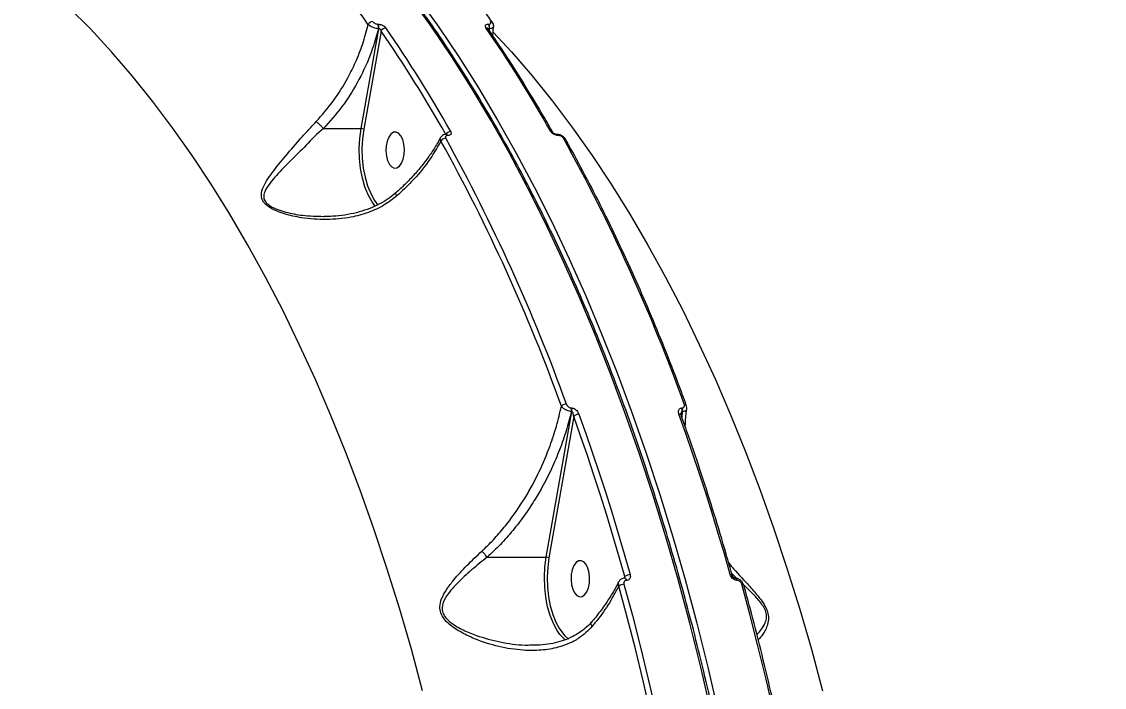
# Model space of a CAD drawing. Header units: millimetres. Extents: x -7735 to 7893, y -6545 to 6034.
# Drawn here: x 4159.8 to 4428.7, y 439.2 to 604.4 of the extents above; entities that cross this region are included whole.
import ezdxf

# ---------------------------------------------------------------- set-up
doc = ezdxf.new("R2010")
doc.units = ezdxf.units.MM
doc.layers.add('DIKOM_ОБЪЕКТ', color=7, linetype='Continuous')
doc.layers.add('DIKOM_РАЗМЕР_ОБЪЕКТА', color=7, linetype='Continuous')
doc.styles.add('style1', font='arial.ttf', dxfattribs={"width": 0.8})
doc.dimstyles.new('1-50', dxfattribs={"dimtxt": 300, "dimasz": 200, "dimexe": 100, "dimexo": 0, "dimgap": 100, "dimtad": 1, "dimtxsty": 'style1', "dimcen": 200, "dimclrd": 7, "dimclre": 7, "dimclrt": 7, "dimadec": 1, "dimazin": 2, "dimtfac": 1, "dimtmove": 0, "dimatfit": 2, "dimfxl": 0, "dimlwd": 25, "dimlwe": 18, "dimarcsym": 0})

# ---------------------------------------------------------------- blocks, each defined once
blk = doc.blocks.new('*D0')
at = {"layer": 'Defpoints', "color": 0, "transparency": 16777216}
for p in [(5893.22, 882.1), (-4595.74, 266.13), (5893.22, -5840.17)]:
    blk.add_point(p, dxfattribs=at)
at = {"layer": 'DIKOM_РАЗМЕР_ОБЪЕКТА', "color": 7, "lineweight": 18, "transparency": 16777216}
for p, q in [((5893.22, 882.1), (5893.22, -5940.17)), ((-4595.74, 266.13), (-4595.74, -5940.17))]:
    blk.add_line(p, q, dxfattribs=at)
at = {"layer": 'DIKOM_РАЗМЕР_ОБЪЕКТА', "color": 7, "lineweight": 25, "transparency": 16777216}
blk.add_line((-4395.74, -5840.17), (5693.22, -5840.17), dxfattribs=at)
at = {"layer": 'DIKOM_РАЗМЕР_ОБЪЕКТА', "color": 7, "transparency": 16777216}
for points in [[(-4395.74, -5806.84), (-4395.74, -5873.51), (-4595.74, -5840.17)], [(5693.22, -5806.84), (5693.22, -5873.51), (5893.22, -5840.17)]]:
    blk.add_solid(points, dxfattribs=at)
at = {"layer": 'DIKOM_РАЗМЕР_ОБЪЕКТА', "color": 7, "transparency": 16777216, "insert": (648.74, -5587), "char_height": 300, "attachment_point": 5, "style": 'style1'}
blk.add_mtext('10450', dxfattribs=at)

msp = doc.modelspace()

# ---------------------------------------------------------------- linework, layer by layer
at = {"layer": 'DIKOM_ОБЪЕКТ', "color": 7, "linetype": 'Continuous', "lineweight": 15}
for p, q in [((4244.111, 577.896), (4248.518, 602.697)), ((4248.27, 603.827), (4248.338, 603.827)), ((4248.518, 602.697), (4248.45, 602.697)), ((4275.767, 603.827), (4275.835, 603.827)), ((4275.948, 602.697), (4275.879, 602.31)), ((4276.016, 602.697), (4275.948, 602.697)), ((4275.996, 602.136), (4276.016, 602.697)), ((4276.863, 600.846), (4277.035, 603.213)), ((4249.111, 602.085), (4244.783, 577.733)), ((4234.778, 577.896), (4244.111, 577.896)), ((4265.309, 576.416), (4265.262, 576.416)), ((4265.656, 576.154), (4265.609, 576.154)), ((4292.786, 576.416), (4292.738, 576.416)), ((4293.133, 576.154), (4293.086, 576.154)), ((4234.755, 556.102), (4234.966, 556.091)), ((4296.287, 508.532), (4296.376, 508.532)), ((4323.805, 508.532), (4323.894, 508.532)), ((4290.101, 471.478), (4296.442, 507.632)), ((4296.934, 506.437), (4290.773, 471.316)), ((4296.442, 507.632), (4296.354, 507.632)), ((4323.593, 506.767), (4323.589, 506.776)), ((4323.872, 507.632), (4323.678, 506.526)), ((4323.862, 506.007), (4323.961, 507.632)), ((4323.961, 507.632), (4323.872, 507.632)), ((4275.392, 471.478), (4290.101, 471.478)), ((4309.447, 466.249), (4309.631, 466.668)), ((4309.597, 466.255), (4309.569, 466.255)), ((4310.051, 465.731), (4310.023, 465.731)), ((4337.477, 466.2), (4336.158, 467.468)), ((4337.055, 466.255), (4337.027, 466.255)), ((4337.508, 465.731), (4337.48, 465.731))]:
    msp.add_line(p, q, dxfattribs=at)
at = {"layer": 'DIKOM_ОБЪЕКТ', "color": 7, "linetype": 'Continuous', "lineweight": 15, "flags": 128}
for points in [[(4259.387, 438.326), (4256.601, 448.645), (4253.653, 458.795), (4250.548, 468.765), (4247.287, 478.547), (4243.875, 488.131), (4240.313, 497.508), (4236.606, 506.67), (4232.756, 515.609), (4228.768, 524.315), (4224.645, 532.781), (4220.391, 540.999), (4216.01, 548.962), (4211.506, 556.661), (4206.883, 564.09), (4202.145, 571.241), (4197.298, 578.109), (4192.344, 584.687), (4187.29, 590.968), (4182.139, 596.947), (4176.897, 602.618), (4171.568, 607.976)], [(4331.082, 433.041), (4328.504, 444.155), (4325.761, 455.118), (4322.855, 465.923), (4319.788, 476.559), (4316.565, 487.018), (4313.186, 497.291), (4309.655, 507.369), (4305.975, 517.244), (4302.148, 526.908), (4298.18, 536.352), (4294.071, 545.568), (4289.827, 554.549), (4285.45, 563.287), (4280.944, 571.775), (4276.314, 580.005), (4271.562, 587.971), (4266.693, 595.666), (4261.712, 603.084), (4256.621, 610.217)], [(4258.336, 610.217), (4263.426, 603.084), (4268.407, 595.666), (4273.276, 587.971), (4278.028, 580.005), (4282.659, 571.775), (4287.164, 563.287), (4291.541, 554.549), (4295.785, 545.568), (4299.894, 536.352), (4303.863, 526.908), (4307.689, 517.244), (4311.369, 507.369), (4314.9, 497.291), (4318.279, 487.018), (4321.503, 476.559), (4324.569, 465.923), (4327.475, 455.118), (4330.218, 444.155), (4332.797, 433.041)], [(4276.957, 601.87), (4281.485, 596.947), (4286.635, 590.968), (4291.69, 584.687), (4296.643, 578.109), (4301.491, 571.241), (4306.229, 564.09), (4310.852, 556.661), (4315.356, 548.962), (4319.737, 540.999), (4323.991, 532.781), (4328.114, 524.315), (4332.102, 515.609), (4335.951, 506.67), (4339.659, 497.508), (4343.22, 488.131), (4346.633, 478.547), (4349.894, 468.765), (4352.999, 458.795), (4355.947, 448.645), (4358.733, 438.326)], [(4247.492, 558.742), (4246.828, 559.679), (4245.88, 561.404), (4245.078, 563.39), (4244.442, 565.591), (4243.987, 567.953), (4243.721, 570.424), (4243.653, 572.943), (4243.784, 575.453), (4244.111, 577.896)], [(4244.783, 577.733), (4244.466, 575.365), (4244.339, 572.931), (4244.405, 570.488), (4244.662, 568.093), (4245.104, 565.802), (4245.721, 563.668), (4246.498, 561.742), (4247.417, 560.069), (4248.299, 558.869)], [(4254.585, 570.293), (4254.83, 571.482), (4254.893, 572.757), (4254.768, 574.015), (4254.466, 575.153), (4254.01, 576.08), (4253.439, 576.721), (4252.798, 577.023), (4252.139, 576.962), (4251.516, 576.543), (4250.978, 575.8), (4250.571, 574.793), (4250.325, 573.604), (4250.263, 572.329), (4250.388, 571.071), (4250.69, 569.933), (4251.145, 569.006), (4251.716, 568.365), (4252.357, 568.063), (4253.016, 568.124), (4253.64, 568.543), (4254.177, 569.286), (4254.585, 570.293)], [(4309.631, 466.668), (4308.17, 471.787), (4306.673, 476.865), (4305.139, 481.902), (4303.568, 486.897), (4301.963, 491.849), (4300.322, 496.757), (4298.645, 501.62), (4296.934, 506.437)], [(4298.212, 507.011), (4299.928, 502.182), (4301.609, 497.307), (4303.254, 492.388), (4304.863, 487.424), (4306.437, 482.417), (4307.975, 477.368), (4309.476, 472.278), (4310.941, 467.147)], [(4335.799, 467.147), (4334.334, 472.278), (4332.833, 477.368), (4331.295, 482.417), (4329.721, 487.424), (4328.112, 492.388), (4326.467, 497.307), (4324.786, 502.182), (4323.07, 507.011)], [(4293.482, 452.324), (4292.818, 453.261), (4291.87, 454.987), (4291.069, 456.973), (4290.432, 459.173), (4289.977, 461.536), (4289.712, 464.006), (4289.644, 466.525), (4289.774, 469.036), (4290.101, 471.478)], [(4290.773, 471.316), (4290.457, 468.948), (4290.33, 466.514), (4290.396, 464.07), (4290.653, 461.675), (4291.095, 459.384), (4291.711, 457.251), (4292.488, 455.325), (4293.407, 453.651), (4294.447, 452.27), (4294.723, 451.974)], [(4300.575, 463.875), (4300.82, 465.064), (4300.883, 466.339), (4300.758, 467.597), (4300.456, 468.736), (4300.001, 469.663), (4299.429, 470.303), (4298.789, 470.605), (4298.13, 470.544), (4297.506, 470.125), (4296.969, 469.382), (4296.561, 468.375), (4296.316, 467.186), (4296.253, 465.911), (4296.378, 464.654), (4296.68, 463.515), (4297.135, 462.588), (4297.707, 461.948), (4298.348, 461.646), (4299.007, 461.707), (4299.63, 462.126), (4300.168, 462.869), (4300.575, 463.875)], [(4322.466, 400.14), (4320.98, 408.405), (4319.405, 416.607), (4317.742, 424.744), (4315.992, 432.812), (4314.156, 440.807), (4312.234, 448.725), (4310.227, 456.564), (4308.136, 464.32)], [(4309.412, 464.758), (4311.507, 456.985), (4313.518, 449.129), (4315.445, 441.193), (4317.285, 433.18), (4319.039, 425.095), (4320.705, 416.94), (4322.284, 408.72), (4323.773, 400.437)], [(4353.02, 400.437), (4351.53, 408.72), (4349.952, 416.94), (4348.285, 425.095), (4346.531, 433.18), (4344.691, 441.193), (4342.765, 449.129), (4340.754, 456.985), (4338.658, 464.758)], [(4339.169, 464.552), (4339.164, 464.566), (4339.12, 464.632), (4339.045, 464.686), (4338.94, 464.726), (4338.81, 464.75), (4338.658, 464.758)], [(4294.871, 450.895), (4293.89, 451.836), (4293.482, 452.324)], [(4294.723, 451.974), (4295.583, 451.212), (4295.623, 451.182)]]:
    msp.add_lwpolyline(points, dxfattribs=at)
at = {"layer": 'DIKOM_ОБЪЕКТ', "color": 7, "linetype": 'Continuous', "lineweight": 15}
for centre, radius, start, end in [((4044.063, 465.227), 244.738, 34.45526, 49.01528), ((4247.061, 603.109), 1.329, 92.48345, 154.06003), ((4246.869, 603.023), 1.615, 348.32582, 29.84248), ((4246.942, 603.024), 1.61, 348.25858, 29.90972), ((4250.329, 601.562), 1.326, 92.32021, 156.75852), ((3967.638, 408.139), 343.235, 29.50198, 34.5683), ((4275.17, 602.283), 0.605, 37.79145, 93.48863), ((3992.228, 407.971), 343.552, 29.50431, 34.56597), ((4274.363, 603.023), 1.618, 348.37068, 29.79762), ((4274.435, 603.023), 1.615, 348.32582, 29.84248), ((4276.286, 603.831), 0.607, 38.14018, 93.39548), ((3967.009, 407.714), 342.581, 29.50342, 34.56736), ((4244.126, 576.485), 1.411, 62.24605, 90.62036), ((4265.176, 574.039), 1.437, 91.81897, 148.37464), ((3867.45, 354.94), 454.736, 19.86983, 29.01072), ((4266.41, 575.754), 1.414, 91.63643, 151.59536), ((4265.215, 575.992), 0.427, 22.33693, 83.68472), ((4265.263, 575.993), 0.425, 22.26729, 84.51571), ((4291.28, 576.6), 0.57, 34.24019, 95.31108), ((4292.693, 575.993), 0.424, 22.26044, 84.59672), ((4292.736, 575.989), 0.43, 22.50458, 82.69063), ((4294.427, 574.905), 0.572, 34.33614, 95.10841), ((3896.697, 354.94), 454.736, 19.86983, 29.01072), ((3867.188, 354.762), 453.69, 19.86933, 29.01107), ((4295.133, 507.744), 1.754, 90.62116, 136.07651), ((4294.572, 507.952), 1.81, 349.81906, 18.6694), ((4294.661, 507.952), 1.81, 349.81906, 18.6694), ((4322.094, 507.952), 1.807, 349.81669, 18.73216), ((4322.176, 507.951), 1.813, 349.86754, 18.68132), ((4324.437, 508.976), 0.528, 32.86428, 98.30233), ((4298.218, 505.285), 1.725, 90.19041, 138.12199), ((4323.151, 506.496), 0.52, 32.54264, 98.85743), ((4290.117, 470.071), 1.407, 62.20352, 90.64435), ((4309.428, 465.675), 0.598, 5.32462, 76.10055), ((4309.462, 465.679), 0.591, 5.03837, 77.40257), ((4310.93, 465.145), 2.002, 89.70185, 130.45607), ((4335.892, 466.646), 0.51, 35.07379, 100.50637), ((4336.892, 465.679), 0.591, 5.02856, 77.47127), ((4336.912, 465.675), 0.599, 5.32037, 75.805), ((4309.416, 462.673), 2.085, 90.09732, 127.83272)]:
    msp.add_arc(centre, radius, start, end, dxfattribs=at)
for points, knots in [([(4349.383, 267.127), (4349.376, 269.147), (4349.355, 275.006), (4349.197, 284.701), (4348.855, 296.2), (4348.348, 307.676), (4347.68, 319.121), (4346.85, 330.527), (4345.859, 341.883), (4344.708, 353.183), (4343.397, 364.418), (4341.928, 375.578), (4340.302, 386.657), (4338.52, 397.645), (4336.583, 408.534), (4334.493, 419.316), (4332.251, 429.983), (4329.859, 440.528), (4327.318, 450.941), (4324.631, 461.215), (4321.8, 471.343), (4318.827, 481.316), (4315.713, 491.128), (4312.461, 500.772), (4309.074, 510.238), (4305.555, 519.522), (4301.905, 528.615), (4298.127, 537.511), (4294.226, 546.203), (4290.201, 554.685), (4286.059, 562.95), (4281.799, 570.992), (4277.428, 578.805), (4272.947, 586.383), (4268.361, 593.721), (4263.671, 600.812), (4258.882, 607.651), (4253.997, 614.234), (4249.021, 620.555), (4243.955, 626.609), (4238.806, 632.392), (4233.576, 637.9), (4228.269, 643.127), (4222.89, 648.071), (4217.441, 652.726), (4211.929, 657.09), (4206.356, 661.16), (4200.726, 664.931), (4195.047, 668.406), (4189.317, 671.558), (4184.699, 673.896), (4181.978, 675.073), (4181.195, 675.412)], [0, 0, 0, 0, 0.010755, 0.031188, 0.0516214, 0.072055, 0.0924886, 0.1129222, 0.1333561, 0.15379, 0.1742242, 0.1946585, 0.2150931, 0.2355279, 0.2559631, 0.2763985, 0.2968343, 0.3172704, 0.3377069, 0.3581439, 0.3785814, 0.3990192, 0.4194576, 0.4398964, 0.460336, 0.4807759, 0.5012167, 0.5216578, 0.5420995, 0.5625418, 0.5829847, 0.6034285, 0.6238724, 0.6443171, 0.6647619, 0.6852074, 0.705653, 0.7260989, 0.7465444, 0.7669899, 0.7874346, 0.8078782, 0.8283208, 0.8487614, 0.8692005, 0.8896362, 0.9100692, 0.9304987, 0.9509233, 0.9713434, 0.9917581, 1, 1, 1, 1]), ([(4276.764, 604.205), (4275.921, 605.398), (4273.477, 608.857), (4269.359, 614.386), (4264.381, 620.703), (4259.314, 626.75), (4254.162, 632.527), (4248.931, 638.028), (4243.621, 643.246), (4239.072, 647.431), (4236.284, 649.831), (4235.31, 650.67)], [0, 0, 0, 0, 0.0652735, 0.1892978, 0.3133246, 0.4373504, 0.5613719, 0.6853874, 0.8093958, 0.9333937, 1, 1, 1, 1]), ([(4232.957, 579.614), (4234.414, 581.283), (4237.365, 584.662), (4240.508, 589.735), (4242.875, 594.532), (4244.619, 598.938), (4245.448, 602.1), (4245.866, 603.69)], [0, 0, 0, 0, 0.2398764, 0.4858768, 0.639422, 0.8185479, 1, 1, 1, 1]), ([(4248.45, 602.697), (4247.797, 600.422), (4246.473, 595.813), (4243.327, 589.304), (4239.481, 583.185), (4236.359, 579.673), (4234.778, 577.896)], [0, 0, 0, 0, 0.2516515, 0.5098591, 0.7518666, 1, 1, 1, 1]), ([(4248.45, 602.697), (4248.348, 602.704), (4248.054, 602.724), (4247.5, 602.839), (4246.846, 603.063), (4246.251, 603.362), (4245.994, 603.581), (4245.866, 603.69)], [0, 0, 0, 0, 0.1131963, 0.3259075, 0.5480421, 0.7754286, 1, 1, 1, 1]), ([(4247.004, 604.437), (4247.063, 604.365), (4247.183, 604.223), (4247.47, 604.034), (4247.793, 603.897), (4248.07, 603.834), (4248.218, 603.829), (4248.27, 603.827)], [0, 0, 0, 0, 0.2288037, 0.4576939, 0.6783802, 0.8883492, 1, 1, 1, 1]), ([(4248.338, 603.827), (4248.414, 603.824), (4248.64, 603.816), (4249.066, 603.719), (4249.561, 603.507), (4250.002, 603.217), (4250.184, 602.997), (4250.276, 602.887)], [0, 0, 0, 0, 0.1082872, 0.3204579, 0.5430545, 0.7716447, 1, 1, 1, 1]), ([(4249.111, 602.085), (4249.087, 602.156), (4249.041, 602.295), (4248.914, 602.481), (4248.773, 602.612), (4248.661, 602.669), (4248.582, 602.692), (4248.544, 602.695), (4248.518, 602.697)], [0, 0, 0, 0, 0.2552842, 0.4989952, 0.7168117, 0.8616324, 0.9068689, 1, 1, 1, 1]), ([(4275.134, 602.887), (4275.085, 602.971), (4274.975, 603.158), (4274.964, 603.424), (4275.099, 603.647), (4275.369, 603.798), (4275.634, 603.817), (4275.767, 603.827)], [0, 0, 0, 0, 0.1741858, 0.3895616, 0.5957622, 0.7979032, 1, 1, 1, 1]), ([(4275.654, 602.648), (4275.648, 602.656), (4275.64, 602.667), (4275.643, 602.661), (4275.644, 602.659)], [0, 0, 0, 0, 0.67614113, 1, 1, 1, 1]), ([(4291.751, 576.92), (4290.976, 578.273), (4288.729, 582.198), (4284.924, 588.51), (4280.338, 595.757), (4277.204, 600.367), (4275.649, 602.654)], [0, 0, 0, 0, 0.14988659, 0.43471243, 0.71954539, 1, 1, 1, 1]), ([(4275.948, 602.697), (4275.91, 602.693), (4275.864, 602.687), (4275.785, 602.648), (4275.751, 602.608), (4275.722, 602.573)], [0, 0, 0, 0, 0.398442, 0.4844083, 1, 1, 1, 1]), ([(4275.835, 603.827), (4275.923, 603.833), (4276.098, 603.846), (4276.275, 603.944), (4276.362, 604.09), (4276.353, 604.263), (4276.282, 604.383), (4276.25, 604.437)], [0, 0, 0, 0, 0.2038872, 0.408036, 0.6135074, 0.8265211, 1, 1, 1, 1]), ([(4277.023, 603.213), (4277.026, 603.195), (4277.046, 603.083), (4276.882, 602.92), (4276.546, 602.748), (4276.193, 602.714), (4276.016, 602.697)], [0, 0, 0, 0, 0.0596638, 0.3723902, 0.6859008, 1, 1, 1, 1]), ([(4277.019, 603.217), (4277.031, 603.262), (4277.078, 603.453), (4276.978, 603.803), (4276.868, 604.087), (4276.763, 604.205), (4276.762, 604.206)], [0, 0, 0, 0, 0.1287006, 0.54912415, 0.99522065, 1, 1, 1, 1]), ([(4252.992, 561.161), (4251.982, 560.376), (4249.815, 558.69), (4245.924, 556.957), (4241.112, 555.661), (4235.496, 555.149), (4229.929, 555.548), (4225.761, 556.452), (4223.052, 557.41), (4221.269, 558.317), (4220.277, 559.168), (4219.664, 559.986), (4219.26, 560.98), (4219.442, 562.582), (4220.314, 564.413), (4222.09, 567.082), (4224.902, 570.574), (4228.105, 574.284), (4230.845, 577.345), (4232.251, 578.855), (4232.957, 579.614)], [0, 0, 0, 0, 0.0590584, 0.126774, 0.1965267, 0.2899962, 0.3861948, 0.4527713, 0.4864327, 0.5209044, 0.5489139, 0.5542505, 0.5800464, 0.6152109, 0.6617352, 0.7094954, 0.8061408, 0.9056042, 0.9525553, 1, 1, 1, 1]), ([(4234.776, 577.896), (4234.644, 578.043), (4234.38, 578.335), (4233.889, 578.817), (4233.451, 579.213), (4233.143, 579.471), (4233.005, 579.578), (4232.957, 579.614)], [0, 0, 0, 0, 0.2487495, 0.4975569, 0.746433, 0.9126913, 1, 1, 1, 1]), ([(4234.776, 577.896), (4234.776, 577.896), (4233.137, 576.667), (4230.471, 573.594), (4226.286, 569.652), (4223.242, 566.472), (4221.199, 564.026), (4220.156, 562.391), (4219.816, 560.931), (4220.15, 560.026), (4220.712, 559.295), (4221.673, 558.539), (4223.411, 557.752), (4226.091, 556.93), (4229.896, 556.2), (4233.038, 556.137), (4234.755, 556.102)], [0, 0, 0, 0, 0.0000269, 0.138832, 0.2813251, 0.427529, 0.4947205, 0.5630277, 0.6112747, 0.6455623, 0.6526443, 0.690314, 0.7374439, 0.7864473, 0.883296, 1, 1, 1, 1]), ([(4234.778, 577.896), (4234.778, 577.896), (4234.777, 577.896), (4234.776, 577.896), (4234.776, 577.896), (4234.776, 577.896)], [0, 0, 0, 0, 0.4444452, 0.8894401, 1, 1, 1, 1]), ([(4263.81, 575.647), (4263.555, 575.156), (4262.844, 573.792), (4261.396, 571.564), (4259.501, 568.98), (4257.352, 566.443), (4255.103, 564.071), (4253.484, 562.606), (4252.729, 561.923)], [0, 0, 0, 0, 0.1021389, 0.2839105, 0.467274, 0.6519901, 0.8376701, 1, 1, 1, 1]), ([(4263.952, 574.792), (4263.888, 574.939), (4263.759, 575.231), (4263.76, 575.52), (4263.846, 575.618), (4263.85, 575.622)], [0, 0, 0, 0, 0.4897173, 0.9790378, 1, 1, 1, 1]), ([(4265.263, 576.416), (4265.262, 576.416), (4265.038, 576.43), (4264.643, 576.344), (4264.138, 576.069), (4263.949, 575.777), (4263.862, 575.641)], [0, 0, 0, 0, 0.00055105, 0.38828623, 0.71516102, 1, 1, 1, 1]), ([(4265.609, 576.154), (4265.547, 576.151), (4265.392, 576.142), (4265.195, 576.06), (4265.064, 575.907), (4265.03, 575.704), (4265.097, 575.551), (4265.13, 575.475)], [0, 0, 0, 0, 0.14212503, 0.35698064, 0.57154228, 0.78568256, 1, 1, 1, 1]), ([(4265.39, 576.423), (4265.388, 576.421), (4265.384, 576.418), (4265.327, 576.418), (4265.305, 576.418)], [0, 0, 0, 0, 0.61692504, 1, 1, 1, 1]), ([(4266.369, 577.167), (4266.42, 577.053), (4266.521, 576.826), (4266.47, 576.522), (4266.274, 576.293), (4265.98, 576.171), (4265.748, 576.159), (4265.656, 576.154)], [0, 0, 0, 0, 0.2150665, 0.4299951, 0.6446431, 0.8591897, 1, 1, 1, 1]), ([(4293.086, 576.154), (4292.989, 576.159), (4292.743, 576.171), (4292.313, 576.293), (4291.857, 576.522), (4291.463, 576.826), (4291.306, 577.053), (4291.227, 577.167)], [0, 0, 0, 0, 0.1407652, 0.3553175, 0.5700958, 0.784999, 1, 1, 1, 1]), ([(4292.734, 576.418), (4292.711, 576.418), (4292.654, 576.417), (4292.501, 576.444), (4292.303, 576.507), (4292.092, 576.611), (4291.916, 576.735), (4291.807, 576.839), (4291.759, 576.907), (4291.755, 576.913), (4291.754, 576.915)], [0, 0, 0, 0, 0.0888641, 0.220689, 0.3688933, 0.5325223, 0.6970289, 0.8338106, 0.9576561, 1, 1, 1, 1]), ([(4294.885, 575.221), (4294.858, 575.278), (4294.742, 575.52), (4294.352, 575.888), (4293.72, 576.252), (4293.15, 576.434), (4292.847, 576.401), (4292.79, 576.395)], [0, 0, 0, 0, 0.0779977, 0.332788, 0.6248964, 0.9303976, 1, 1, 1, 1]), ([(4294.376, 575.475), (4294.324, 575.551), (4294.219, 575.704), (4293.957, 575.907), (4293.653, 576.06), (4293.364, 576.142), (4293.199, 576.151), (4293.133, 576.154)], [0, 0, 0, 0, 0.21431389, 0.42839811, 0.64293531, 0.85781215, 1, 1, 1, 1]), ([(4263.952, 574.792), (4262.962, 573.09), (4260.954, 569.639), (4257.145, 565.043), (4254.245, 562.333), (4252.992, 561.161)], [0, 0, 0, 0, 0.35586, 0.7214861, 1, 1, 1, 1]), ([(4324.88, 509.262), (4324.273, 510.905), (4322.512, 515.669), (4319.497, 523.413), (4315.794, 532.425), (4311.963, 541.235), (4308.008, 549.838), (4303.933, 558.229), (4299.814, 566.256), (4296.776, 571.871), (4295.148, 574.783), (4294.9, 575.228)], [0, 0, 0, 0, 0.0688405, 0.199647, 0.3304594, 0.4612759, 0.5920954, 0.7229198, 0.8537472, 0.9776948, 1, 1, 1, 1]), ([(4252.722, 561.936), (4252.59, 561.812), (4251.867, 561.131), (4250.334, 560.093), (4248.113, 558.824), (4245.631, 557.776), (4242.942, 556.95), (4240.069, 556.394), (4237.391, 556.078), (4235.671, 556.074), (4234.963, 556.073)], [0, 0, 0, 0, 0.0283351, 0.1553551, 0.289862, 0.4317183, 0.5797008, 0.7321338, 0.889768, 1, 1, 1, 1]), ([(4252.992, 561.161), (4252.976, 561.187), (4252.915, 561.29), (4252.798, 561.516), (4252.706, 561.773), (4252.755, 561.847), (4252.778, 561.88)], [0, 0, 0, 0, 0.0711558, 0.2787986, 0.6763838, 1, 1, 1, 1]), ([(4274.108, 472.982), (4274.353, 473.208), (4275.585, 474.35), (4277.707, 476.541), (4281.273, 480.769), (4284.363, 485.291), (4287.189, 490.317), (4289.211, 494.482), (4291.104, 499.186), (4292.705, 504.02), (4293.482, 507.314), (4293.87, 508.961)], [0, 0, 0, 0, 0.0242948, 0.1222463, 0.2202165, 0.4215148, 0.5118835, 0.6322359, 0.7525896, 0.8762956, 1, 1, 1, 1]), ([(4296.354, 507.632), (4296.273, 507.638), (4296.007, 507.657), (4295.52, 507.779), (4294.913, 508.044), (4294.349, 508.418), (4294.021, 508.748), (4293.891, 508.931), (4293.87, 508.961)], [0, 0, 0, 0, 0.08919685, 0.29360689, 0.48956253, 0.71632528, 0.95449497, 1, 1, 1, 1]), ([(4295.114, 509.498), (4295.179, 509.359), (4295.293, 509.113), (4295.577, 508.816), (4295.868, 508.624), (4296.112, 508.541), (4296.246, 508.534), (4296.287, 508.532)], [0, 0, 0, 0, 0.302503, 0.5346723, 0.7254127, 0.9171373, 1, 1, 1, 1]), ([(4296.376, 508.532), (4296.437, 508.529), (4296.648, 508.519), (4297.036, 508.383), (4297.5, 508.07), (4297.941, 507.602), (4298.116, 507.22), (4298.212, 507.011)], [0, 0, 0, 0, 0.0796432, 0.2757603, 0.4707087, 0.7104964, 1, 1, 1, 1]), ([(4323.07, 507.011), (4323.061, 507.039), (4322.989, 507.245), (4322.932, 507.601), (4323, 508.013), (4323.179, 508.303), (4323.445, 508.494), (4323.685, 508.519), (4323.805, 508.532)], [0, 0, 0, 0, 0.0392354, 0.287247, 0.4952225, 0.6710154, 0.8353419, 1, 1, 1, 1]), ([(4323.894, 508.532), (4323.971, 508.54), (4324.127, 508.556), (4324.299, 508.679), (4324.412, 508.864), (4324.451, 509.123), (4324.414, 509.347), (4324.368, 509.479), (4324.361, 509.498)], [0, 0, 0, 0, 0.167319, 0.334516, 0.5091891, 0.7130726, 0.9576702, 1, 1, 1, 1]), ([(4324.984, 508.329), (4324.977, 508.254), (4324.959, 508.075), (4324.755, 507.857), (4324.426, 507.681), (4324.117, 507.649), (4323.961, 507.632)], [0, 0, 0, 0, 0.1939325, 0.4617988, 0.7280035, 1, 1, 1, 1]), ([(4324.64, 503.815), (4324.686, 504.945), (4324.746, 506.443), (4324.955, 507.956), (4325.006, 508.326)], [0, 0, 0, 0, 0.755064, 1, 1, 1, 1]), ([(4324.998, 508.325), (4325.002, 508.338), (4325.053, 508.536), (4325.015, 508.865), (4324.898, 509.151), (4324.854, 509.257)], [0, 0, 0, 0, 0.0411908, 0.6437604, 1, 1, 1, 1]), ([(4296.354, 507.632), (4295.942, 506.041), (4295.117, 502.859), (4293.446, 498.108), (4291.452, 493.401), (4289.295, 489.156), (4286.991, 485.24), (4284.586, 481.65), (4281.8, 478.042), (4278.759, 474.596), (4276.512, 472.518), (4275.389, 471.479)], [0, 0, 0, 0, 0.1183228, 0.2366511, 0.358142, 0.4796281, 0.5712568, 0.676827, 0.7823882, 0.8912039, 1, 1, 1, 1]), ([(4296.934, 506.437), (4296.919, 506.599), (4296.893, 506.885), (4296.79, 507.245), (4296.68, 507.465), (4296.583, 507.575), (4296.512, 507.624), (4296.463, 507.63), (4296.442, 507.632)], [0, 0, 0, 0, 0.3509399, 0.6182077, 0.8028672, 0.8792279, 0.9491015, 1, 1, 1, 1]), ([(4323.603, 506.77), (4323.582, 506.82), (4323.528, 506.95), (4323.538, 507.064), (4323.537, 507.063), (4323.536, 507.063)], [0, 0, 0, 0, 0.33019892, 0.84935718, 1, 1, 1, 1]), ([(4323.872, 507.632), (4323.85, 507.63), (4323.806, 507.624), (4323.724, 507.566), (4323.637, 507.435), (4323.572, 507.256), (4323.552, 507.125), (4323.544, 507.071)], [0, 0, 0, 0, 0.1032535, 0.204757, 0.4541597, 0.778095, 1, 1, 1, 1]), ([(4336.309, 466.939), (4335.807, 468.709), (4334.35, 473.844), (4331.831, 482.226), (4328.704, 492.022), (4325.942, 500.19), (4324.202, 505.061), (4323.589, 506.776)], [0, 0, 0, 0, 0.1293234, 0.3750439, 0.620776, 0.8665138, 1, 1, 1, 1]), ([(4301.538, 454.323), (4300.473, 453.26), (4298.744, 451.535), (4295.743, 449.979), (4292.635, 448.894), (4288.808, 448.273), (4283.856, 448.282), (4278.265, 449.171), (4273.139, 450.792), (4269.043, 452.708), (4266.436, 454.371), (4264.707, 456.092), (4263.836, 457.623), (4263.585, 459.361), (4264.109, 461.382), (4265.366, 463.568), (4267.468, 466.306), (4270.352, 469.451), (4272.849, 471.797), (4274.108, 472.982)], [0, 0, 0, 0, 0.0742594, 0.1205063, 0.1678162, 0.2375797, 0.309446, 0.4056705, 0.5047083, 0.560248, 0.616858, 0.6484763, 0.6753861, 0.7024581, 0.7386865, 0.7871074, 0.8368143, 0.9176515, 1, 1, 1, 1]), ([(4275.392, 471.478), (4274.101, 470.425), (4271.499, 468.303), (4268.456, 465.497), (4266.171, 463.023), (4264.783, 461.089), (4264.127, 459.255), (4264.31, 457.678), (4265.163, 456.303), (4266.879, 454.792), (4269.477, 453.342), (4273.536, 451.689), (4278.685, 450.334), (4283.325, 449.603), (4285.905, 449.676), (4286.435, 449.691)], [0, 0, 0, 0, 0.1152484, 0.2323552, 0.3000491, 0.3688659, 0.4169839, 0.4518039, 0.4866024, 0.5288359, 0.6059745, 0.6853137, 0.8228461, 0.9636298, 1, 1, 1, 1]), ([(4275.389, 471.479), (4275.273, 471.641), (4275.042, 471.965), (4274.633, 472.444), (4274.317, 472.779), (4274.157, 472.934), (4274.108, 472.982)], [0, 0, 0, 0, 0.3252803, 0.6504959, 0.8925472, 1, 1, 1, 1]), ([(4275.389, 471.479), (4275.389, 471.479), (4275.39, 471.478), (4275.391, 471.478), (4275.392, 471.478), (4275.392, 471.478)], [0, 0, 0, 0, 0.25560207, 0.70276735, 1, 1, 1, 1]), ([(4335.42, 470.051), (4335.703, 469.707), (4337.098, 468.012), (4339.534, 465.457), (4341.999, 462.716), (4343.473, 460.864), (4344.452, 459.378), (4345.13, 457.82), (4345.372, 456.21), (4345.119, 454.737), (4344.576, 453.428), (4343.767, 452.09), (4343.137, 451.38), (4342.751, 450.944)], [0, 0, 0, 0, 0.05388031, 0.26537339, 0.38778177, 0.44977373, 0.51356734, 0.57325448, 0.63307959, 0.71338224, 0.79309269, 0.87298792, 1, 1, 1, 1]), ([(4308.094, 465.369), (4308.048, 465.27), (4307.554, 464.217), (4306.369, 462.212), (4304.518, 459.385), (4302.8, 457.07), (4301.633, 455.733), (4301.252, 455.296)], [0, 0, 0, 0, 0.02915505, 0.30743407, 0.58611776, 0.86464649, 1, 1, 1, 1]), ([(4308.136, 464.32), (4308.086, 464.474), (4307.978, 464.805), (4307.99, 465.17), (4308.099, 465.324), (4308.122, 465.355)], [0, 0, 0, 0, 0.4072596, 0.8788907, 1, 1, 1, 1]), ([(4309.57, 466.241), (4309.525, 466.245), (4309.272, 466.269), (4308.812, 466.111), (4308.341, 465.788), (4308.186, 465.474), (4308.129, 465.358)], [0, 0, 0, 0, 0.0748808, 0.4172276, 0.7841919, 1, 1, 1, 1]), ([(4310.023, 465.731), (4309.932, 465.721), (4309.751, 465.701), (4309.542, 465.551), (4309.405, 465.327), (4309.354, 465.05), (4309.393, 464.851), (4309.412, 464.758)], [0, 0, 0, 0, 0.195159, 0.3902017, 0.5932551, 0.8111054, 1, 1, 1, 1]), ([(4309.563, 466.258), (4309.583, 466.322), (4309.625, 466.454), (4309.629, 466.596), (4309.631, 466.668)], [0, 0, 0, 0, 0.4847301, 1, 1, 1, 1]), ([(4310.941, 467.147), (4310.968, 467.012), (4311.027, 466.723), (4310.957, 466.321), (4310.758, 465.993), (4310.451, 465.774), (4310.184, 465.745), (4310.051, 465.731)], [0, 0, 0, 0, 0.1890228, 0.4045662, 0.6068512, 0.8034807, 1, 1, 1, 1]), ([(4337.48, 465.731), (4337.414, 465.734), (4337.2, 465.745), (4336.807, 465.881), (4336.359, 466.199), (4335.987, 466.643), (4335.862, 466.979), (4335.799, 467.147)], [0, 0, 0, 0, 0.093083, 0.3039411, 0.5301954, 0.7651821, 1, 1, 1, 1]), ([(4337.021, 466.257), (4337.014, 466.257), (4336.997, 466.256), (4336.91, 466.275), (4336.794, 466.327), (4336.655, 466.42), (4336.513, 466.559), (4336.391, 466.729), (4336.326, 466.87), (4336.314, 466.928), (4336.312, 466.937)], [0, 0, 0, 0, 0.0920966, 0.2057479, 0.3190188, 0.4538408, 0.6001227, 0.7736441, 0.9657692, 1, 1, 1, 1]), ([(4339.154, 464.55), (4339.142, 464.607), (4339.079, 464.908), (4338.752, 465.43), (4338.166, 465.956), (4337.552, 466.237), (4337.187, 466.23), (4337.058, 466.227)], [0, 0, 0, 0, 0.0618233, 0.3256187, 0.6140342, 0.8635993, 1, 1, 1, 1]), ([(4338.658, 464.758), (4338.616, 464.873), (4338.53, 465.103), (4338.277, 465.406), (4337.97, 465.626), (4337.699, 465.721), (4337.552, 465.728), (4337.508, 465.731)], [0, 0, 0, 0, 0.2336444, 0.4673488, 0.6954108, 0.9086003, 1, 1, 1, 1]), ([(4308.136, 464.32), (4307.276, 462.734), (4305.59, 459.622), (4303.172, 456.312), (4301.763, 454.597), (4301.538, 454.323)], [0, 0, 0, 0, 0.466535, 0.9150169, 1, 1, 1, 1]), ([(4342.391, 452.343), (4342.413, 452.361), (4342.823, 452.695), (4343.608, 453.555), (4344.458, 454.933), (4344.882, 456.404), (4344.716, 457.857), (4344.075, 459.224), (4343.166, 460.482), (4342.427, 461.314), (4341.264, 462.557), (4340.223, 463.561), (4339.311, 464.438), (4339.143, 464.6)], [0, 0, 0, 0, 0.009194, 0.1692768, 0.327972, 0.4403971, 0.5214311, 0.6022791, 0.6841861, 0.7666301, 0.7801244, 0.9594083, 1, 1, 1, 1]), ([(4353.517, 400.288), (4353.18, 402.2), (4352.202, 407.745), (4350.466, 416.843), (4348.261, 427.538), (4345.903, 438.111), (4343.395, 448.554), (4341.136, 457.356), (4339.688, 462.65), (4339.169, 464.552)], [0, 0, 0, 0, 0.0864647, 0.2507435, 0.415027, 0.5793148, 0.7436056, 0.9078982, 1, 1, 1, 1]), ([(4301.256, 455.31), (4301.141, 455.167), (4300.595, 454.484), (4299.392, 453.456), (4297.647, 452.234), (4295.656, 451.236), (4293.464, 450.472), (4291.062, 449.922), (4288.705, 449.61), (4287.123, 449.601), (4286.434, 449.597)], [0, 0, 0, 0, 0.0336523, 0.160371, 0.2932972, 0.4316389, 0.5745606, 0.7205523, 0.8783549, 1, 1, 1, 1]), ([(4301.538, 454.323), (4301.524, 454.343), (4301.406, 454.513), (4301.248, 454.815), (4301.177, 455.133), (4301.263, 455.234), (4301.299, 455.276)], [0, 0, 0, 0, 0.0466038, 0.3949358, 0.7492059, 1, 1, 1, 1])]:
    msp.add_open_spline(points, degree=3, knots=knots, dxfattribs=at)

# ---------------------------------------------------------------- dimensions: what is measured, and where the dimension line sits
at = {"layer": 'DIKOM_РАЗМЕР_ОБЪЕКТА'}
dim = msp.add_linear_dim(base=(5893.216, -5840.173), p1=(-4595.736, 266.125), p2=(5893.216, 882.098), text='10450', dimstyle='1-50', dxfattribs=at)
dim.commit()
dim.dimension.update_dxf_attribs({"geometry": '*D0', "text_midpoint": (648.74, -5840.173), "dimtype": 160})

doc.saveas('drawing.dxf')
